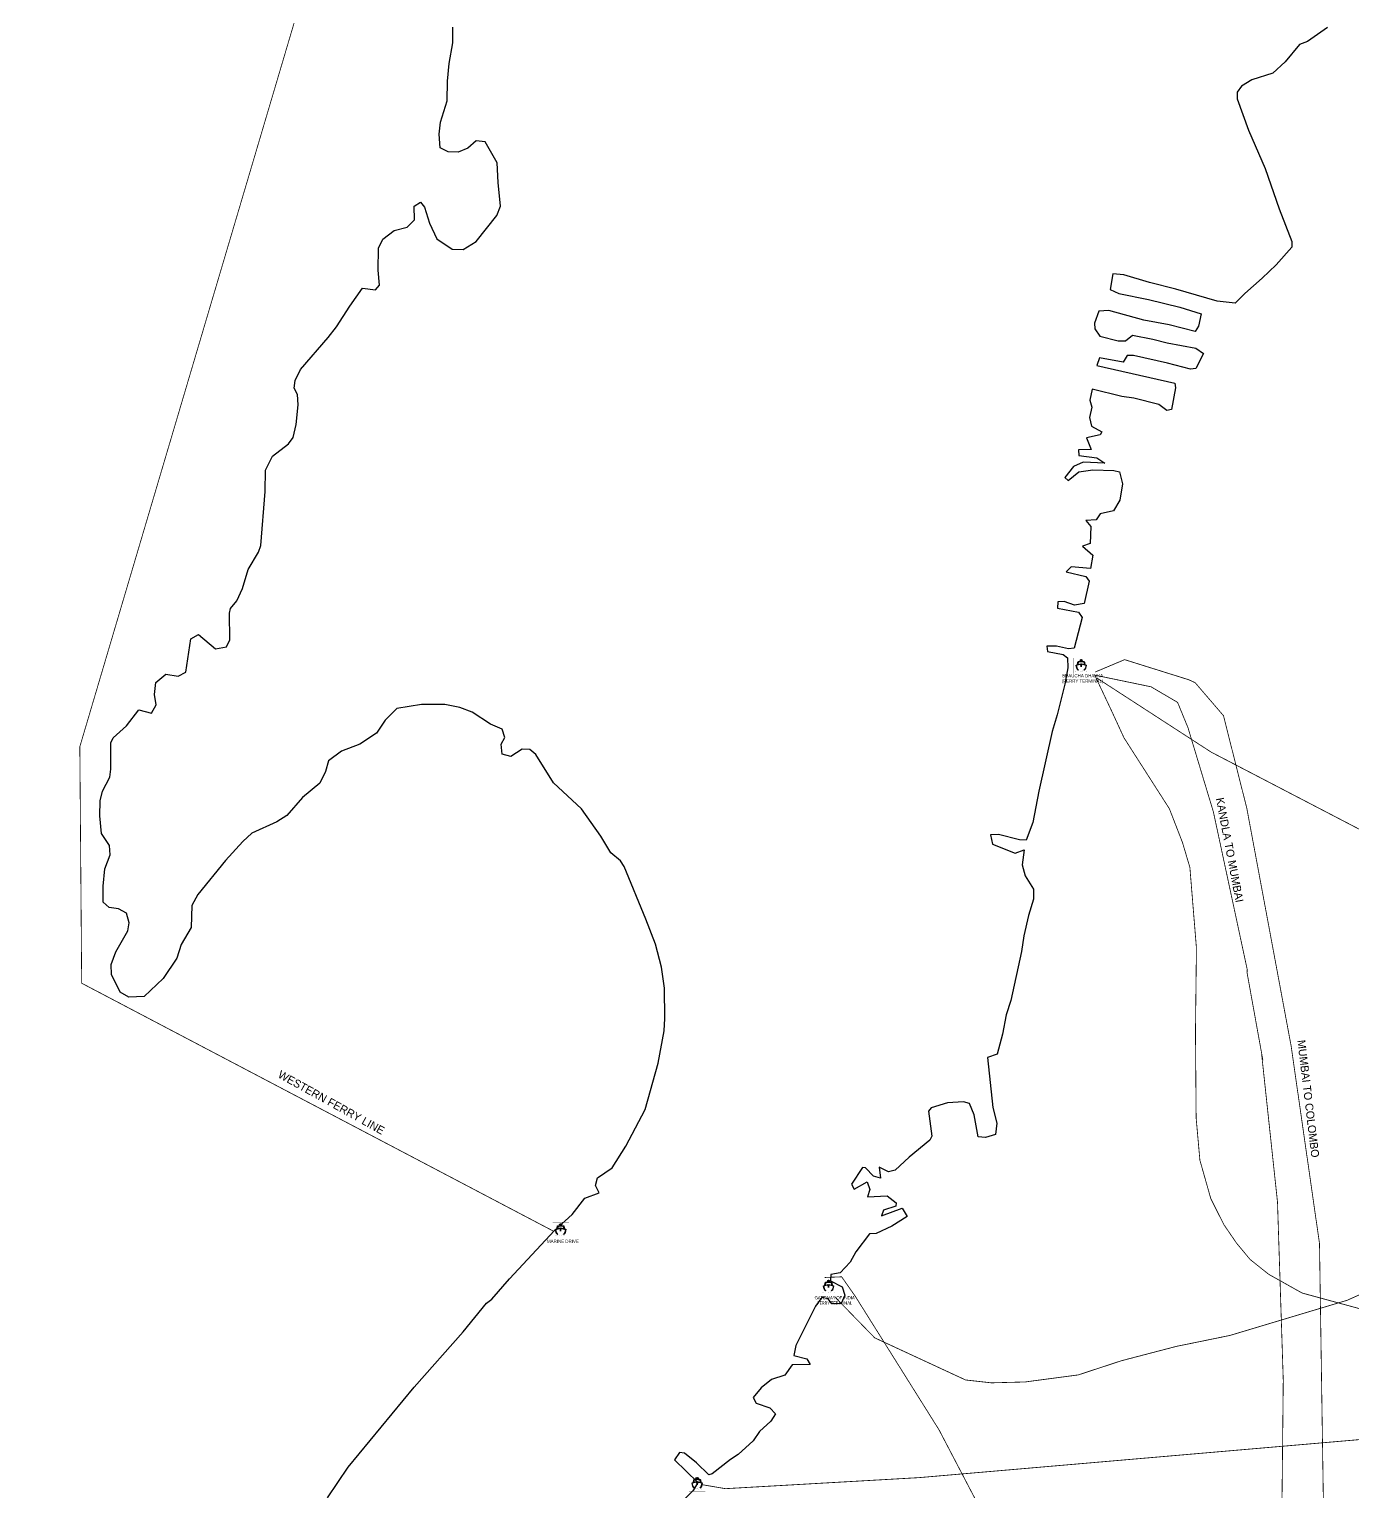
# Model space of a CAD drawing. Header units: metres. Extents: x 244144 to 284336, y 2072778 to 2118024.
# Drawn here: x 266925 to 275192, y 2092359 to 2101495 of the extents above; entities that cross this region are included whole.
import ezdxf

# ---------------------------------------------------------------- set-up
doc = ezdxf.new("R2010")
doc.units = ezdxf.units.M
doc.linetypes.add('DASHED2', pattern=[0.375, 0.25, -0.125])
doc.linetypes.add('HIDDEN', pattern=[0.375, 0.25, -0.125])
for name, color, linetype in [('FERRY', 14, 'Continuous'), ('FERRY ROUTE', 5, 'Continuous'), ('FERRY ROUTE TEXT', 7, 'Continuous'), ('JETTY TEXT', 7, 'Continuous'), ('village', 3, 'Continuous')]:
    doc.layers.add(name, color=color, linetype=linetype)

# ---------------------------------------------------------------- blocks, each defined once
blk = doc.blocks.new('TUYJYHJ')
h = blk.add_hatch(color=256)
h.dxf.hatch_style = 1
h.paths.add_polyline_path([(-17427, 33760, 0.3927863), (-17566, 33889), (-18045, 33889), (-18075, 34080), (-17901, 34205), (-17918, 34237), (-18098, 34237), (-18112, 34354), (-18272, 34355), (-18285, 34236), (-18465, 34234), (-18482, 34202), (-18306, 34078), (-18333, 33889), (-18821, 33889, 0.3808527), (-18952, 33762), (-19066, 33168), (-19383, 33085), (-19217, 32340, 0.1416171), (-18869, 31851, 0.0136089), (-18837, 31886, -0.1415696), (-19171, 32353), (-19326, 33051), (-18254, 33330), (-18191, 32633), (-18127, 33330), (-17055, 33051), (-17210, 32353, -0.1421711), (-17546, 31885, 0.0134174), (-17514, 31849, 0.1421217), (-17165, 32340), (-16999, 33085), (-17315, 33168)])
h.paths.add_polyline_path([(-17377, 33184), (-18191, 33396), (-19003, 33184), (-18894, 33755, -0.3875835), (-18819, 33831), (-17566, 33831, -0.4030462), (-17485, 33753)], flags=16)
h.paths.add_polyline_path([(-17522, 33276), (-18153, 33444, 0.1099752), (-18246, 33444), (-18863, 33280, -0.3953326), (-18920, 33345), (-18859, 33724, -0.2949015), (-18804, 33783), (-17594, 33782, -0.3365152), (-17524, 33736), (-17447, 33341, -0.3840616)], flags=0)
h.paths.add_polyline_path([(-18093, 33889), (-18286, 33889), (-18255, 34100), (-18379, 34188), (-18243, 34190), (-18230, 34308), (-18154, 34307), (-18140, 34190), (-18003, 34190), (-18126, 34101)], flags=16)
at = {"const_width": 10}
blk.add_lwpolyline([(-20070, 34743), (-16263, 34743), (-16263, 31059), (-20070, 31059)], close=True, dxfattribs=at)
at = {"flags": 128}
for points in [[(-18869, 31851, -0.1416171), (-19217, 32340), (-19383, 33085), (-19066, 33168), (-18952, 33762, -0.3808527), (-18821, 33889), (-18333, 33889), (-18306, 34078), (-18482, 34202), (-18465, 34234), (-18285, 34236), (-18272, 34355), (-18112, 34354), (-18112, 34354), (-18098, 34237), (-17918, 34237), (-17901, 34205), (-18075, 34080), (-18045, 33889), (-17565, 33889), (-17565, 33889, -0.3919775), (-17427, 33760), (-17315, 33168), (-16999, 33085), (-17165, 32340, -0.1421217), (-17514, 31849)], [(-18837, 31886, -0.1415696), (-19171, 32353), (-19326, 33051), (-18254, 33330)], [(-17377, 33184), (-17485, 33753, 0.4019781), (-17565, 33831), (-18819, 33831, 0.3875835), (-18894, 33755), (-19003, 33184)], [(-18127, 33330), (-17055, 33051), (-17210, 32353, -0.1421711), (-17546, 31885)]]:
    blk.add_lwpolyline(points, format="xyb", dxfattribs=at)
for points in [[(-18286, 33889), (-18255, 34100), (-18379, 34188), (-18243, 34190), (-18230, 34308), (-18154, 34307), (-18140, 34190), (-18003, 34190), (-18126, 34101), (-18093, 33889)], [(-19003, 33184), (-18191, 33396), (-17377, 33184)], [(-18093, 33889), (-18286, 33889)], [(-18127, 33330), (-18191, 32633), (-18254, 33330)]]:
    blk.add_lwpolyline(points, dxfattribs=at)
at = {"const_width": 10}
blk.add_lwpolyline([(-19531, 31574, 0.2463985), (-18801, 31932, 0.4206168), (-17584, 31932, 0.244555), (-16847, 31572, -0.2283367), (-17585, 31739, -0.420789), (-18798, 31742, -0.2663096)], format="xyb", close=True, dxfattribs=at)
at = {"const_width": 10, "flags": 128}
blk.add_lwpolyline([(-17594, 33782, -0.3365152), (-17524, 33736), (-17447, 33341, -0.3840616), (-17522, 33276), (-18153, 33444, 0.1099752), (-18246, 33444), (-18863, 33280, -0.3953326), (-18920, 33345), (-18859, 33724, -0.2949015), (-18804, 33783)], format="xyb", close=True, dxfattribs=at)

msp = doc.modelspace()

# ---------------------------------------------------------------- linework, layer by layer
at = {"layer": 'FERRY ROUTE', "linetype": 'DASHED2', "ltscale": 500, "const_width": 5}
for points in [[(268800.4, 2102281.3), (267240.7, 2097013.2), (267252.3, 2095535.9), (270200.7, 2093986.3)], [(271121.7, 2092404.6), (271273.8, 2092378.7), (272483.8, 2092447.7), (279478.9, 2093051.6), (281131.7, 2092800.3), (281747, 2092667.7)]]:
    msp.add_lwpolyline(points, dxfattribs=at)
at = {"layer": 'FERRY ROUTE', "linetype": 'DASHED2', "ltscale": 200, "const_width": 5}
for points in [[(271958.7, 2093575.8), (271961.5, 2093571.6), (272205.8, 2093320.8), (272770.8, 2093058.8), (272773.1, 2093057.6), (272934.2, 2093039.7), (273145.1, 2093045.2), (273477.6, 2093089.3), (273746.6, 2093177.7), (274089, 2093267.2), (274423.7, 2093335.6), (275157, 2093555.5), (275967.9, 2093917.7), (277461.5, 2094569.6), (279561.7, 2095431.3), (280132.3, 2096494.9), (280129.6, 2096470), (280121.2, 2096445.3), (280244.4, 2097166.2), (280819.6, 2098904.7), (281251.7, 2099324.5), (281806.8, 2099338), (282037.7, 2099193.3), (282165.2, 2099073.8)], [(273584.1, 2097480.1), (273766.7, 2097557), (274166.5, 2097431.7), (274207.2, 2097413.3), (274384.2, 2097207.2), (274530, 2096628.7), (274806.9, 2095143.4), (274984, 2093910.1), (275008, 2092316.3), (274831.4, 2090395.4), (274693.2, 2089566.6), (274410, 2088922.1), (274051.2, 2088314.8), (273806.6, 2088157.2), (272987.9, 2087825), (268453.3, 2086057.6), (267562.1, 2085291.8), (267011.8, 2084703.1), (265678.8, 2082859.3), (264264.4, 2080553.9), (263351, 2078423.5), (262705.2, 2076116.5), (262137.9, 2073537.8), (261964.8, 2072780.7)], [(273572.8, 2097461.9), (273931.8, 2097387.4), (274097.7, 2097290), (274164.6, 2097126.8), (274168.1, 2097113.4), (274321.3, 2096605.9), (274532.8, 2095620.5), (274531.6, 2095601.3), (274627.3, 2095071.9), (274624.1, 2095079.3), (274721.7, 2094169.3), (274757.7, 2093056.2), (274742.6, 2091605.5), (274590.6, 2090566.2), (274507, 2090136.8), (274321.1, 2089869.6), (274312.6, 2089855.2), (272777.1, 2088355.5), (271803, 2087592.1), (269822.6, 2086769.1), (269115.2, 2086640.8), (268069.3, 2086669.8), (267398.8, 2086729), (266818.6, 2086867.5)], [(275387.9, 2093461.1), (274874.7, 2093601), (274666.8, 2093717.7), (274550.8, 2093810.1), (274466.5, 2093911.5), (274386.9, 2094027.6), (274305.1, 2094190.2), (274237, 2094430.3), (274213.5, 2094694.6), (274209.3, 2095230.6), (274215.3, 2095756.7), (274174.3, 2096260.2), (274127.5, 2096416.8), (274046.3, 2096625.9), (273763, 2097068.4), (273688.5, 2097230.3), (273581.5, 2097457)], [(273593.2, 2097442.4), (274307.5, 2096979.3), (275489.1, 2096364.2), (276906.9, 2095647.2), (279116.6, 2094461), (280161.6, 2093899.1), (281103.5, 2093298.8), (281412.2, 2093077.6), (281601.6, 2092870.7), (281757.2, 2092637.7)]]:
    msp.add_lwpolyline(points, dxfattribs=at)
at = {"layer": 'FERRY ROUTE', "linetype": 'DASHED2', "ltscale": 200}
msp.add_lwpolyline([(271893.9, 2093697.8, 5, 5, 0), (271999.3, 2093701.9, 5, 5, 0), (272085, 2093579.4, 5, 5, 0), (272607.5, 2092746.3, 5, 5, 0), (273009.2, 2091978.1, 5, 5, 0), (273320.3, 2091260.2, 5, 5, 0), (273666.1, 2089932.2, 5, 5, 0), (273739.7, 2089338.6, 5, 5, 0), (273857.6, 2088970.4, 5, 5, 0), (274279.7, 2086883.2, 5, 5, 0), (274443.9, 2085581, 5, 5, 0)], format="xyseb", dxfattribs=at)
at = {"layer": 'village', "color": 6}
for points in [[(268787.1, 2092321.5, 0), (268917.8, 2092513.1, 0), (269328.6, 2093011.9, 0), (269635.2, 2093357.5, 0), (269781.7, 2093538.1, 0), (269815.2, 2093563.1, 0), (269924, 2093689.4, 0), (270206.3, 2093992.2, 0), (270315.4, 2094091.7, 0), (270395.3, 2094193.3, 0), (270484.7, 2094227.6, 0), (270461.9, 2094272.3, 0), (270475, 2094319.5, 0), (270566.4, 2094383, 0), (270650.5, 2094518.2, 0), (270772, 2094748, 0), (270852.6, 2095035.6, 0), (270891.4, 2095237.7, 0), (270895.2, 2095316.2, 0), (270893.7, 2095504.5, 0), (270874.7, 2095636.7, 0), (270835.5, 2095779.9, 0), (270775.9, 2095936.4, 0), (270641, 2096264.9, 0), (270618.3, 2096300.6, 0), (270557.4, 2096349.4, 0), (270496, 2096454.3, 0), (270373.5, 2096625.9, 0), (270199.6, 2096788.2, 0), (270088.3, 2096964.5, 0), (270052.2, 2096995.6, 0), (270002.8, 2096997.4, 0), (269933.7, 2096952, 0), (269879.8, 2096967.3, 0), (269872.5, 2097030, 0), (269894.6, 2097070.6, 0), (269878.5, 2097122, 0), (269806.5, 2097155, 0), (269691.6, 2097228.1, 0), (269615.1, 2097258.9, 0), (269520.8, 2097276, 0), (269375.1, 2097277.1, 0), (269220.6, 2097251.2, 0), (269147.2, 2097178.9, 0), (269094, 2097097.7, 0), (268989.2, 2097029.6, 0), (268875.2, 2096986.1, 0), (268794.9, 2096924.9, 0), (268775.3, 2096857.5, 0), (268740, 2096785.5, 0), (268630.9, 2096694.9, 0), (268533.1, 2096584.2, 0), (268470.7, 2096543.3, 0), (268314.3, 2096472.6, 0), (268258.6, 2096420.6, 0), (268149.7, 2096303.1, 0), (267978.8, 2096090.9, 0), (267941.2, 2096021.1, 0), (267935.6, 2095884.3, 0), (267873.7, 2095778.4, 0), (267847.5, 2095693, 0), (267761, 2095564.5, 0), (267643.1, 2095453.6, 0), (267546.7, 2095448.4, 0), (267492.7, 2095479.3, 0), (267437.9, 2095591, 0), (267437.4, 2095653.8, 0), (267466, 2095732.5, 0), (267541.2, 2095863.2, 0), (267549.7, 2095912.6, 0), (267531.3, 2095972.9, 0), (267481.8, 2095999.5, 0), (267423.4, 2096008, 0), (267387.3, 2096041.3, 0), (267386.5, 2096142.2, 0), (267396.8, 2096249.9, 0), (267429.7, 2096337.7, 0), (267427, 2096395.9, 0), (267377.1, 2096471.8, 0), (267365, 2096581.5, 0), (267368.7, 2096675.7, 0), (267381.7, 2096736.3, 0), (267428.1, 2096821.9, 0), (267434.4, 2096873.6, 0), (267435.3, 2097037.3, 0), (267448.5, 2097068.8, 0), (267533.1, 2097143.5, 0), (267608.6, 2097242.7, 0), (267689.4, 2097223.2, 0), (267718.2, 2097275, 0), (267706.4, 2097339.9, 0), (267714.8, 2097414, 0), (267777.2, 2097466, 0), (267855.7, 2097453.2, 0), (267902.6, 2097478.3, 0), (267934.6, 2097687, 0), (267981.4, 2097714.3, 0), (268087.6, 2097625.5, 0), (268157, 2097637.3, 0), (268176.8, 2097680.1, 0), (268175.4, 2097848.2, 0), (268181.9, 2097877.4, 0), (268221.9, 2097924.8, 0), (268257.2, 2098001.4, 0), (268292.1, 2098120.5, 0), (268356.2, 2098228.6, 0), (268371.6, 2098269.1, 0), (268398.1, 2098607.9, 0), (268401.5, 2098740.2, 0), (268443.4, 2098828, 0), (268543.7, 2098905.1, 0), (268572.5, 2098945.6, 0), (268592, 2099026.5, 0), (268604.5, 2099147.7, 0), (268599.5, 2099212.7, 0), (268579, 2099252.9, 0), (268585.3, 2099300, 0), (268618.4, 2099369.8, 0), (268791.7, 2099568.5, 0), (268845, 2099636.2, 0), (268926.9, 2099764.7, 0), (269006.7, 2099877.4, 0), (269087.5, 2099866.9, 0), (269111.9, 2099896.2, 0), (269104.5, 2099990.3, 0), (269105.6, 2100127.1, 0), (269134.3, 2100183.4, 0), (269203.4, 2100237.8, 0), (269286.2, 2100258.6, 0), (269330.6, 2100303.8, 0), (269330, 2100389, 0), (269367.9, 2100414, 0), (269392.8, 2100382.8, 0), (269425, 2100284.4, 0), (269470.6, 2100186.1, 0), (269567.5, 2100121.9, 0), (269634.8, 2100117.9, 0), (269717.4, 2100167.9, 0), (269846.1, 2100330.4, 0), (269868.1, 2100388.8, 0), (269853.4, 2100536.7, 0), (269848, 2100660, 0), (269772.9, 2100791.7, 0), (269716.8, 2100798, 0), (269663.4, 2100752.7, 0), (269603, 2100727.5, 0), (269542.5, 2100729.3, 0), (269490.7, 2100753.5, 0), (269485.6, 2100838.7, 0), (269493.9, 2100915, 0), (269535.5, 2101047.6, 0), (269536.7, 2101171, 0), (269547, 2101280.9, 0), (269570.7, 2101409, 0), (269569.9, 2101507.6, 0)], [(275033.2, 2101504.9, 0), (274908.3, 2101418.7, 0), (274859.1, 2101400.3, 0), (274770.3, 2101292, 0), (274692.4, 2101219.6, 0), (274560.5, 2101178.2, 0), (274495.8, 2101139.6, 0), (274469.2, 2101101.3, 0), (274469.5, 2101060.9, 0), (274540.6, 2100864.2, 0), (274645.6, 2100625.3, 0), (274732.8, 2100372.6, 0), (274810.7, 2100169.3, 0), (274811, 2100133.4, 0), (274713.2, 2100022.8, 0), (274626.5, 2099939.1, 0), (274517.4, 2099844.1, 0), (274457.3, 2099783.1, 0), (274345.1, 2099795.6, 0), (274086.7, 2099872, 0), (273922.7, 2099913.3, 0), (273760.9, 2099961.3, 0), (273693.5, 2099967.4, 0), (273676.4, 2099868.7, 0), (273730.4, 2099844.5, 0), (273916.8, 2099805.6, 0), (274112.2, 2099757.9, 0), (274244.8, 2099716.4, 0), (274227.5, 2099640, 0), (274207.6, 2099606.2, 0), (274045.9, 2099647.5, 0), (273886.4, 2099677.6, 0), (273668.5, 2099738.6, 0), (273605.7, 2099733.6, 0), (273579.4, 2099659.4, 0), (273579.7, 2099623.5, 0), (273611.5, 2099576.7, 0), (273726, 2099548.5, 0), (273773.1, 2099548.9, 0), (273815.4, 2099582.9, 0), (273943.4, 2099559.3, 0), (274033.3, 2099535.3, 0), (274210.7, 2099503.1, 0), (274260.3, 2099469.9, 0), (274211.7, 2099375.4, 0), (274178.1, 2099370.6, 0), (274034.3, 2099409.8, 0), (273823.2, 2099457.4, 0), (273782.8, 2099457.1, 0), (273758.5, 2099414.3, 0), (273610.3, 2099442.2, 0), (273592.7, 2099395, 0), (274080.2, 2099284.6, 0), (274084.9, 2099255.5, 0), (274059.1, 2099118.5, 0), (274029.9, 2099113.9, 0), (273980.3, 2099151.6, 0), (273825.3, 2099190.7, 0), (273749, 2099201.3, 0), (273564.8, 2099246.8, 0), (273549.6, 2099177.2, 0), (273561.2, 2099134.7, 0), (273548.3, 2099069.6, 0), (273559.9, 2099015.9, 0), (273625.2, 2098980.6, 0), (273614.2, 2098960.3, 0), (273529.1, 2098941.7, 0), (273558.8, 2098870.2, 0), (273478.1, 2098867.3, 0), (273480.7, 2098831.4, 0), (273592.9, 2098816.6, 0), (273642.5, 2098783.4, 0), (273507.9, 2098791.3, 0), (273447.6, 2098763.9, 0), (273394.3, 2098694, 0), (273414.7, 2098676.2, 0), (273481.5, 2098730.6, 0), (273568.8, 2098742.5, 0), (273698.9, 2098739, 0), (273734.8, 2098730.4, 0), (273753.4, 2098654.3, 0), (273736.2, 2098553.3, 0), (273696.4, 2098485.7, 0), (273613.6, 2098467.1, 0), (273589.3, 2098431.1, 0), (273524.3, 2098426, 0), (273556, 2098388.2, 0), (273552.3, 2098282.8, 0), (273503.1, 2098266.7, 0), (273568.6, 2098209, 0), (273553.6, 2098125.9, 0), (273432.4, 2098136.1, 0), (273401.3, 2098104.5, 0), (273524.8, 2098076.4, 0), (273545.3, 2098047.4, 0), (273515, 2097908.2, 0), (273454.5, 2097896.4, 0), (273389.3, 2097920.6, 0), (273349, 2097918, 0), (273347.1, 2097877.6, 0), (273479.5, 2097854.1, 0), (273502.2, 2097820.6, 0), (273452.2, 2097629.7, 0), (273416.4, 2097624.9, 0), (273342.2, 2097642.2, 0), (273281.7, 2097641.7, 0), (273284.2, 2097608.1, 0), (273383, 2097588.7, 0), (273410.1, 2097568.8, 0), (273412.8, 2097506, 0), (273393.5, 2097402.8, 0), (273345.7, 2097211.9, 0), (273315.1, 2097108.5, 0), (273230.7, 2096735.7, 0), (273194.1, 2096540.3, 0), (273152.4, 2096430.1, 0), (273109.8, 2096432, 0), (272979.5, 2096464.6, 0), (272928, 2096462, 0), (272941.9, 2096403.8, 0), (273083.6, 2096348.9, 0), (273139.4, 2096369.5, 0), (273126.8, 2096275.3, 0), (273145.2, 2096205.9, 0), (273197.5, 2096123.4, 0), (273198, 2096060.7, 0), (273167.4, 2095959.5, 0), (273137, 2095831.5, 0), (273122.1, 2095734.9, 0), (273055.1, 2095427.3, 0), (273026.7, 2095337.4, 0), (273003, 2095218.4, 0), (272970.3, 2095092.6, 0), (272910, 2095071.9, 0), (272943.9, 2094760.6, 0), (272969.3, 2094662.2, 0), (272960.9, 2094590.4, 0), (272898.3, 2094571.9, 0), (272851.2, 2094576.1, 0), (272827.6, 2094714.8, 0), (272797.9, 2094784.1, 0), (272759.7, 2094795, 0), (272661.1, 2094789.7, 0), (272558.2, 2094757.5, 0), (272542.7, 2094737.2, 0), (272561.9, 2094580.4, 0), (272550.9, 2094555.7, 0), (272421.7, 2094449.3, 0), (272332.7, 2094367.8, 0), (272292.4, 2094358.6, 0), (272233.9, 2094387.2, 0), (272241.2, 2094317.8, 0), (272198.5, 2094330.9, 0), (272148.7, 2094382, 0), (272128.5, 2094384.1, 0), (272059.8, 2094280.5, 0), (272078, 2094249.2, 0), (272158.4, 2094294.7, 0), (272174.5, 2094247.8, 0), (272161.4, 2094200.6, 0), (272284.6, 2094208.3, 0), (272338.8, 2094163.9, 0), (272336.7, 2094143.7, 0), (272260.7, 2094118.5, 0), (272247.5, 2094082.5, 0), (272377.2, 2094130.6, 0), (272409, 2094079.3, 0), (272313.1, 2094018, 0), (272214.8, 2093972.4, 0), (272172.2, 2093969.8, 0), (272087.9, 2093857, 0), (272052.6, 2093793.9, 0), (271990.3, 2093726.2, 0), (271932.1, 2093716.8, 0), (271930.2, 2093676.4, 0), (272002.2, 2093638.9, 0), (272018.4, 2093587.4, 0), (271996.3, 2093535.7, 0), (271938.1, 2093533, 0), (271915.4, 2093564.2, 0), (271875, 2093572.8, 0), (271835.1, 2093518.7, 0), (271713.7, 2093273.4, 0), (271700.8, 2093210.5, 0), (271781.7, 2093188.7, 0), (271802.1, 2093155.3, 0), (271690, 2093152.1, 0), (271643.5, 2093086.7, 0), (271560.7, 2093061.4, 0), (271496.1, 2093009.3, 0), (271447.3, 2092948.4, 0), (271465.5, 2092912.7, 0), (271550.9, 2092884.2, 0), (271587.1, 2092846.4, 0), (271556.1, 2092801.3, 0), (271487.1, 2092735.8, 0), (271447.2, 2092677.1, 0), (271353.7, 2092591.2, 0), (271304.6, 2092561.7, 0), (271191, 2092471.1, 0), (271168.7, 2092464.1, 0), (271091.8, 2092539.7, 0), (271017.4, 2092599.7, 0), (270985.9, 2092603.9, 0), (270954.9, 2092558.8, 0), (271101.8, 2092416.6, 0), (271070.8, 2092367, 0), (270932.9, 2092229.1, 0)]]:
    msp.add_polyline3d(points, dxfattribs=at)

# ---------------------------------------------------------------- block references
at = {"layer": 'FERRY', "xscale": 0.0266638455042826, "yscale": 0.0266638455042826, "zscale": 0.0266638455042826}
for p in [(273980.6, 2096641.1), (270729.1, 2093117), (272402.5, 2092764.3), (271581.5, 2091532.9)]:
    msp.add_blockref('TUYJYHJ', p, dxfattribs=at)

# ---------------------------------------------------------------- texts
at = {"layer": 'FERRY ROUTE TEXT', "linetype": 'HIDDEN', "ltscale": 3, "char_height": 50, "attachment_point": 1}
for s, insert, rotation in [('KANDLA TO MUMBAI', (274385.6, 2096699.4), 280.80845), ('MUMBAI TO COLOMBO', (274895.2, 2095184.5), 276.86116), ('WESTERN FERRY LINE', (268497.6, 2094993.7), 330.99274)]:
    msp.add_mtext_dynamic_manual_height_columns(s, width=1410.943, gutter_width=1, heights=[0], dxfattribs=dict(at, insert=insert, rotation=rotation))
at = {"layer": 'JETTY TEXT', "char_height": 20, "attachment_point": 1}
for s, insert, width in [('\\pxqc;BHAUCHA DHAKKA \\P(FERRY TERMINAL)', (273303.3, 2097466.5), 402.753), ('MARINE DRIVE', (270158.4, 2093933.8), 325.486)]:
    msp.add_mtext(s, dxfattribs=dict(at, insert=insert, width=width))
at = {"layer": 'JETTY TEXT', "insert": (271824.2, 2093581.2), "char_height": 20, "attachment_point": 1}
msp.add_mtext_dynamic_manual_height_columns('\\pxqc;{\\fCalibri|b0|i0|c0|p34;GATEWAY OF INDIA FERRY TERMINAL}', width=263.64, gutter_width=1, heights=[54], dxfattribs=at)

doc.saveas('drawing.dxf')
